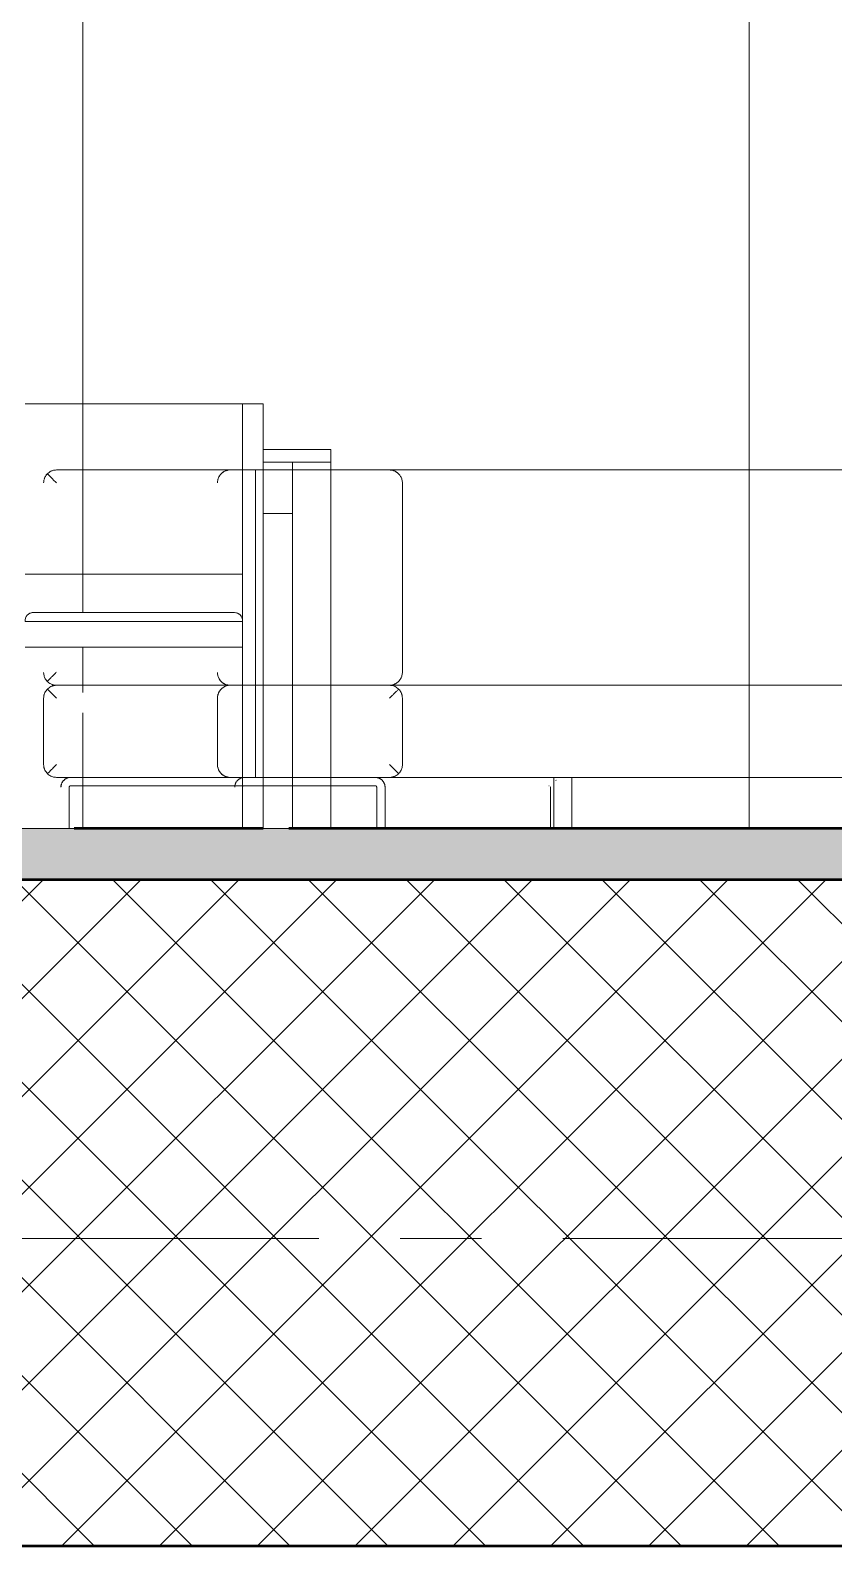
# Model space of a CAD drawing. Header units: millimetres. Extents: x 2164007 to 2324354, y -2513385 to -2308978.
# Drawn here: x 2262088 to 2263656, y -2465092 to -2462134 of the extents above; entities that cross this region are included whole.
import ezdxf

# ---------------------------------------------------------------- set-up
doc = ezdxf.new("R2010")
doc.units = ezdxf.units.MM
doc.linetypes.add('Grid Line', pattern=[22.224999999999994, 12.7, -3.174999999999999, 3.174999999999999, -3.174999999999999])
for name, color, linetype, lineweight in [('A-DETL-GENF', 8, 'Continuous', 9), ('A-DETL-WIDE', 214, 'Continuous', 50), ('A-FLOR', 8, 'Continuous', 13), ('A-FLOR-PATT', 8, 'Continuous', 13), ('A-WALL', 113, 'Continuous', 20), ('I-FURN', 8, 'Continuous', 9), ('S-GRID', 8, 'Continuous', 9)]:
    doc.layers.add(name, color=color, linetype=linetype, lineweight=lineweight)

# ---------------------------------------------------------------- blocks, each defined once
blk = doc.blocks.new('2 - Sofa 2 cho-389010-MC 2-2')
at = {"layer": 'I-FURN'}
for p, q in [((57.62491728218984, 699.9999999999275), (57.61160261184029, 699.9999999999275)), ((627.5452369000388, 699.9999999999145), (627.4295316034393, 699.9999999999102)), ((57.74062257928753, 279.6175100884591), (57.6115624055648, 279.6175100884591)), ((57.61170647806748, 279.6175100884765), (57.64075459182506, 279.6175100884765)), ((32.61156240556016, 254.6217054441314), (32.61156240556016, 124.9320101790728)), ((32.74062292592767, 254.6175100884644), (32.74062292592767, 124.9362055347461)), ((57.6115624055648, 99.9362055347407), (57.74062257928753, 99.9362055347407)), ((85.80169536079876, 99.93620553470605), (85.79640805690752, 99.93620553470605)), ((693.5035926783387, 93.90553588548093), (692.9582689360893, 94.45677914066064)), ((682.623250161857, 80.54988157739852), (682.623250161857, -4.331468517193571e-12))]:
    blk.add_line(p, q, dxfattribs=at)
at = {"layer": 'I-FURN', "flags": 128}
for points in [[(69.9152951275191, 91.66832581531644), (69.48337914754592, 91.02435710582972), (69.07756053390152, 90.3636314699983), (68.69848850980688, 89.6872059278963), (68.3467695096214, 88.9961626160989), (68.02296620869762, 88.29160705648523), (67.72759662324604, 87.57466638765219), (67.46113328158643, 86.84648756172405), (67.22400246821134, 86.10823550948611), (67.016583541831, 85.36109127672705)], [(80.43888798973315, 99.18121364394426), (79.69811887879543, 98.95206690218335), (78.9671057296957, 98.69348058945081), (78.24701800754725, 98.40586838869415), (77.53900769908716, 98.08969041808747), (76.84420746979232, 97.74545249494624), (76.16372885179672, 97.37370532651784), (75.49866046574573, 96.97504362898697), (74.85006627916866, 96.55010517602521), (74.21898390441558, 96.09956977852231), (73.60642293865216, 95.6241581970064), (73.01336334875036, 95.12463098860707), (72.44075390353518, 94.60178729030693), (71.88951065596433, 94.05646354049127), (71.36051547763662, 93.48953214083622), (70.85461464798512, 92.90190006064459), (70.37261750041142, 92.29450738589921)], [(84.2471559293997, 99.87420237687544), (83.47562845245827, 99.79679141941801), (82.70781372783662, 99.68858951193776), (81.94494009530585, 99.5497697544054)], [(66.839208328474, 84.60625013483508), (66.69216059063986, 83.8449196686061), (66.57567557333509, 83.07831784436983), (66.4899396277379, 82.30767106150465), (66.43508991305885, 81.53421219045566), (66.41121417715208, 80.7591786004221), (66.41008434666456, 80.54988157739852)], [(83.33105164797028, 82.54629949560365), (83.41286183773389, 82.64342797654011), (83.49849069073674, 82.73720722936557), (83.58780121902679, 82.82748722732234), (83.68065054475669, 82.91412354172493), (83.77689012878103, 82.9969775730006), (83.8763660082433, 83.07591677243457), (83.97891904294389, 83.15081485420397), (84.08438516987457, 83.2215519974237), (84.19259566571849, 83.28801503781372), (84.30337741676536, 83.3500976487589), (84.4165531958399, 83.40770051139708), (84.53194194585242, 83.46073147349732), (84.64935906943548, 83.50910569689445), (84.76861672426784, 83.55274579321996), (84.88952412357865, 83.59158194768666)], [(85.26019919247737, 83.67868447512475), (85.3857495807479, 83.69776183587608), (85.51196243282254, 83.71180326024931), (85.63863583513415, 83.72078628497148), (85.76556713732424, 83.72469653914835), (85.799844804704, 83.72488157739997)], [(679.5752165021589, 83.7223419163308), (679.701979503727, 83.7147269960321), (679.8283365929619, 83.70204899874606), (679.9540856255376, 83.68432820653507)], [(681.7258557513416, 82.76192544273361), (681.8124920655358, 82.66907611464268), (681.8953460977077, 82.5728365269073), (681.9742852990245, 82.47336064229492)], [(682.5239206011067, 81.33783867743881), (682.5529702719167, 81.2142143768693), (682.5770530527551, 81.0895272852022), (682.5961304162715, 80.96397687525165), (682.6101718427259, 80.83776400094222), (682.6191548688133, 80.71109057601346), (682.6230651235808, 80.5841592509921), (682.623250161857, 80.54988157739852)]]:
    blk.add_lwpolyline(points, dxfattribs=at)
at = {"layer": 'I-FURN'}
for centre, major_axis, ratio, start_param, end_param in [((57.74062257927785, 254.6175100884645), (0, 25), 0.9999999861340045, 0.4460488800659068, 1.570796326794894), ((57.74062257927785, 124.9362055347461), (1.793524030822922e-06, 24.99999999999994), 0.9999999861340043, 1.570796398535855, 2.695543845266275)]:
    blk.add_ellipse(centre, major_axis=major_axis, ratio=ratio, start_param=start_param, end_param=end_param, dxfattribs=at)
for points in [[(32.62491762883187, 674.9999999999293), (32.62517606167192, 676.821131061426), (33.0255255653647, 680.4611029895511), (34.78938610609984, 685.651241360501), (37.63570167207944, 690.340766927011), (40.16507377903821, 692.9825278748383), (41.55790333636342, 694.1511110778669)], [(33.45377200632545, 681.4383964431623), (33.59988406795404, 681.9843088942899), (33.75062867057535, 682.5352147570451), (33.9166128269933, 683.0825852031871)], [(38.89566287259201, 691.5603593240716), (39.20749707865244, 691.9154370142994), (39.529270238152, 692.2641645637923), (39.86052762065336, 692.6069543473734)], [(39.8605276206533, 692.6069543473734), (40.23840160933241, 692.9816548897762), (40.62142436728745, 693.3415715314957), (41.00996393918425, 693.6866023191812)], [(53.44180324366429, 699.6474284052157), (52.05582966847184, 699.4116661866988), (49.29765863161045, 698.7022360649944), (45.28317310171266, 696.8992974250469), (42.77629060186577, 695.156429821721), (41.55790333636339, 694.1511110778669)], [(32.6115627522025, 674.9999999999293), (32.61156252110255, 675.0014183868975), (32.61156240620602, 675.0028367387539), (32.61156240751033, 675.0042550555088)], [(32.61156239255834, 304.6133468571874), (32.61156239624908, 304.6147346008792), (32.61156251612962, 304.6161223446495), (32.61156275220247, 304.6175100884788)], [(39.68117667320143, 287.1932366284215), (38.18854027878643, 288.7292501129137), (35.60035754702959, 292.1870592878661), (33.97628317653542, 296.1896876134965), (33.43200266757475, 298.2614058905002)], [(53.87973842974905, 279.3375045587709), (52.63898133373898, 279.1504519005441), (50.175458361889, 278.5881470105705), (46.56566662475986, 277.1606620760455), (43.10256041240063, 275.1162068653028), (40.94415689418946, 273.308215824163), (39.93094927184737, 272.2951796181275)], [(51.17010949339344, 280.4693644312517), (51.67285428218665, 280.3351055536223), (52.18226566577186, 280.2407730847258), (52.6955855963843, 280.169149867291)], [(53.81738601557167, 279.9070263148605), (53.11258885788776, 280.0153227874917), (52.40805614526844, 280.1499567577625), (51.70796115862764, 280.3185280780102)], [(32.61156275220501, 124.9362055347459), (32.61135447431151, 123.6950996217297), (32.7968464077691, 121.1960079817834), (33.63968740299943, 117.5013398008061), (35.06657196508035, 113.8921483662818), (37.11044885972483, 110.4296203936625), (38.91808451023179, 108.2715722110967), (39.93094927186625, 107.2585360050641)]]:
    blk.add_open_spline(points, degree=3, dxfattribs=at)
for points, knots in [([(35.44069958279115, 686.5576141315535), (35.59635457010241, 686.8562611991381), (35.98648571101338, 687.5897218598557), (36.45572605046927, 688.2708667418551), (36.75098336901049, 688.665082588032)], [0.6149211936439588, 0.6149211936439588, 0.6149211936439588, 0.6149211936439588, 0.6666666666666666, 0.7425518656922995, 0.7425518656922995, 0.7425518656922995, 0.7425518656922995]), ([(42.17399611463124, 694.6623390374547), (42.47198521978751, 694.8976082863596), (43.235963862193, 695.4733133140292), (44.02206012098961, 695.9943492763003), (44.50457801291383, 696.2909141204741)], [0.1453903196086102, 0.1453903196086102, 0.1453903196086102, 0.1453903196086102, 0.2, 0.2838838540796735, 0.2838838540796735, 0.2838838540796735, 0.2838838540796735]), ([(46.5405034490194, 697.415882309069), (47.42930554924413, 697.8539078720555), (48.78208336183121, 698.4251960423417), (50.61156472637968, 699.0118032716907), (52.1524929500494, 699.4316380943477), (53.24193059672788, 699.577297957246), (53.86595165554424, 699.6402678632583)], [0.4, 0.4, 0.4, 0.4, 0.55, 0.625, 0.7, 0.8, 0.8, 0.8, 0.8]), ([(32.63579339247693, 304.6175100884788), (32.63622804584863, 302.3787436698307), (33.06801025908678, 299.1738793311875), (34.47470248434043, 295.0250551074909), (35.68389129673716, 292.5650318291826), (36.83697224226076, 290.7304619514093), (38.10874951055646, 288.9412055738799), (39.55062630472629, 287.2948700425956), (41.14411290137927, 285.8181977084328), (42.83172016596856, 284.4224971150824), (44.64983182341933, 283.2044278749896), (46.15844600030793, 282.40739675756), (46.71456189997791, 282.1365964408936), (46.78054091758837, 282.1047909184954)], [0, 0, 0, 0, 0.1666666666666667, 0.25, 0.3333333333333333, 0.375, 0.4166666666666666, 0.5, 0.5416666666666666, 0.5833333333333333, 0.6666666666666666, 0.7083333333333333, 0.7139287520796812, 0.7139287520796812, 0.7139287520796812, 0.7139287520796812]), ([(39.93094927184737, 272.2951796181276), (38.91808451021233, 271.2821434120922), (37.11054515323607, 269.1244098911869), (35.23659412234699, 265.9491279369267), (34.17220107960368, 263.4086956990041), (33.58571681433475, 261.5814657714074), (32.87197175310565, 258.8252755384551), (32.61125033536488, 256.4791689579856), (32.61156275220501, 254.6175100884644)], [0, 0, 0, 0, 0.2, 0.4, 0.55, 0.625, 0.7, 1, 1, 1, 1]), ([(44.66169225931013, 283.2301738597386), (44.07057699103684, 283.5876090011975), (42.33933242268105, 284.735451782801), (40.71768202625401, 286.1447195364237), (39.68117667320149, 287.1932366284215)], [0.6987281860455723, 0.6987281860455723, 0.6987281860455723, 0.6987281860455723, 0.8, 1, 1, 1, 1]), ([(50.06743525066739, 280.7825933812719), (48.83033808466807, 281.1740164489888), (47.30763406492699, 281.8262149331371), (45.79121148441654, 282.5637649900605), (45.48233320780319, 282.7228745169118)], [0.4, 0.4, 0.4, 0.4, 0.6, 0.6516165560095388, 0.6516165560095388, 0.6516165560095388, 0.6516165560095388]), ([(39.93094927186625, 107.2585360050641), (40.94415689420676, 106.2454997990325), (43.10224579352762, 104.437605008655), (46.27805762445597, 102.5631240310882), (48.81891354365987, 101.4983072570845), (50.64644665724623, 100.9115197723672), (52.17791906209568, 100.5147391028931), (53.26068304345174, 100.3097439080857), (53.88117796442037, 100.2161773726843)], [0, 0, 0, 0, 0.2, 0.4, 0.55, 0.625, 0.7, 0.8, 0.8, 0.8, 0.8])]:
    blk.add_open_spline(points, degree=3, knots=knots, dxfattribs=at)
blk = doc.blocks.new('2 - Sofa 2 cho-380035-MC 2-2')
at = {"layer": 'I-FURN'}
for p, q in [((-281.4791825276243, 699.9999999999276), (-281.4924971979772, 699.9999999999276)), ((368.2793717286244, 699.9999999999125), (-281.4791825276243, 699.9999999999125)), ((288.3121171237618, 699.9999999999125), (288.1964118266776, 699.9999999999168)), ((393.5250115505128, 674.7585632657124), (393.5250115505128, 305.4826583860191)), ((-281.4791423213445, 279.6175100884636), (-281.6082024950569, 279.6175100884636)), ((-281.5083345076111, 279.6175100884765), (-281.4792863938515, 279.6175100884765)), ((-281.4792863938504, 279.6175100884636), (367.6555563076946, 279.6175100884636)), ((368.5208486657556, 279.6175100884636), (-281.4791423213424, 279.6175100884636)), ((393.5208486657568, 124.9320101790729), (393.5208486657568, 254.6217054441358)), ((-281.6082024950569, 99.93620553474071), (-281.4791423213445, 99.93620553474071)), ((-281.4791423213424, 99.93620553470606), (368.5208486657556, 99.93620553470606)), ((-253.3139887540395, 99.93620553470606), (-253.319276057926, 99.93620553470606)), ((-256.4908390905405, -6.497202775790357e-11), (-256.4908390905405, 80.54988157739855)), ((-253.315839310664, 83.72488157739998), (340.3341524577783, 83.72488157739998)), ((343.5075660464918, 80.54988157739855), (343.5075660464918, -9.529230737825857e-11)), ((359.7223267246507, -9.529230737825857e-11), (359.7223267246507, 80.54988157739855)), ((-271.1125480996225, -6.370666922058397e-11), (-272.7003124428047, -6.370304284075702e-11)), ((-271.1125480996225, -6.381451649969526e-11), (-269.1887241689896, -6.381451649969526e-11)), ((-256.490839090546, -6.366920807415314e-11), (-269.1887241689897, -6.369821428158205e-11)), ((356.2112671592076, -9.09683744865983e-11), (343.5091524137493, -9.09393634479827e-11)), ((358.1350910898402, -9.105539272110794e-11), (356.2112671592073, -9.105539272110794e-11)), ((359.7223267246457, -9.093573767205411e-11), (358.1350910898403, -9.093936344798273e-11))]:
    blk.add_line(p, q, dxfattribs=at)
at = {"layer": 'I-FURN', "flags": 128}
for points in [[(-258.6767961265716, 99.18121364367573), (-259.4175652375006, 98.95206690187582), (-260.148578386583, 98.69348058910865), (-260.8686661087184, 98.40586838831732), (-261.5766764171569, 98.089690417676), (-262.2714766464431, 97.74545249450011), (-262.9519552644127, 97.37370532604139), (-263.6170236504464, 96.97504362847154), (-264.2656178369974, 96.55010517547946), (-264.8967002117332, 96.09956977794191), (-265.5092611774706, 95.6241581964), (-266.1023207673464, 95.12463098797036), (-266.6749302125399, 94.6017872896399), (-267.2261734600805, 94.05646353979392), (-267.7551686383778, 93.48953214011289), (-268.2610694680034, 92.90190005989959), (-268.7430666155424, 92.29450738512823), (-269.2003889884087, 91.66832581451946), (-269.6323049683516, 91.02435710501109), (-270.0381235819571, 90.36363146915801), (-270.417195606017, 89.68720592704302), (-270.7689146061722, 88.9961626152283), (-271.092717907057, 88.29160705559731), (-271.3880874924739, 87.57466638674693), (-271.6545508340946, 86.84648756080578), (-271.891681647435, 86.10823550855486), (-272.0991005737807, 85.36109127578715)], [(-253.3192760586808, 99.93620553470606), (-254.094522237071, 99.9206985432547), (-254.8685281869353, 99.87420237680182), (-255.6400556638768, 99.79679141930542), (-256.4078703884941, 99.68858951178186), (-257.1707440210118, 99.54976975421484)], [(359.7223267246507, 80.54988157739855), (359.706819733483, 81.32512776390281), (359.6603235678508, 82.09913372188852), (359.5829126117068, 82.87066120694855), (359.4747107060572, 83.63847593970208), (359.3358909508752, 84.40134958037241), (359.166675428142, 85.1580616938834), (358.9673348465977, 85.9074017022774), (358.7381881086372, 86.64817082140159), (358.4796018001591, 87.37918397869159), (358.1919896040802, 88.09927170904224), (357.8758116385603, 88.8072820256988), (357.5315737208832, 89.50208226318851), (357.1598265582769, 90.18256088935586), (356.7611648668976, 90.84762928355156), (356.3362264203877, 91.4962234782252), (355.8856910296075, 92.1273058610234), (355.4102794550766, 92.73986683474716), (354.9107522538815, 93.33292643251743), (354.3879085629735, 93.90553588548094), (353.8425848207241, 94.45677914066066), (353.2756534287776, 94.98577432643452), (352.6880213564304, 95.49167516333809), (352.0806286896288, 95.97367231795593), (351.4544471270603, 96.43099469764964), (350.8104784256598, 96.86291068415126), (350.1497527979617, 97.26872930402587), (349.4733272640322, 97.64780133403622), (348.7822839604164, 97.99952033978995), (348.0777284090025, 98.32332364589763), (347.3607877483697, 98.61869323614278), (346.632608930638, 98.88515658216984), (345.8943568865877, 99.12228739947265), (345.1472126620023, 99.32970632931492), (344.3923715282737, 99.50708154565119), (343.631041070188, 99.65412928597435), (342.8644392540869, 99.77061430524918), (342.0937924793388, 99.85635025230398), (341.3203336164136, 99.91119996790489), (340.5453000344874, 99.93507570420545)], [(-272.2764757870987, 84.6062501338865), (-272.4235235248981, 83.84491966764887), (-272.5400085421596, 83.07831784340826), (-272.6257444877178, 82.30767106053442), (-272.6805942023579, 81.53421218948976), (-272.7044699382214, 80.75917859945187), (-272.7055997687045, 80.54988157739855)], [(-256.4908390905405, 80.54988157739855), (-256.4882994290865, 80.67684772047477), (-256.4806845076374, 80.80361074473622), (-256.4680065084553, 80.92996785631921), (-256.4502857136608, 81.05571691074252), (-256.4275504727638, 81.18065673628175), (-256.3998371573434, 81.30458745580184), (-256.3671901028287, 81.42731080654066), (-256.3296615375843, 81.54863045726789), (-256.2873114993773, 81.6683523223857), (-256.24020773928, 81.78628487240846), (-256.188425613322, 81.90223944038381), (-256.132047961933, 82.01603052372236), (-256.0711649773822, 82.127476080951), (-256.005874059536, 82.23639782294772), (-255.9362796599861, 82.34262149816028), (-255.862493115015, 82.44597717138379), (-255.7846324673993, 82.546299495608), (-255.7028222776356, 82.64342797654012), (-255.6171934246372, 82.73720722936558), (-255.5278828963428, 82.82748722732669), (-255.4350335706128, 82.91412354172928), (-255.3387939865928, 82.99697757300495), (-255.2393181071262, 83.07591677243892), (-255.1367650724256, 83.150814854204), (-255.0312989454949, 83.22155199742372), (-254.9230884496467, 83.28801503781374), (-254.8123066986041, 83.35009764876325), (-254.6991309195296, 83.40770051140143), (-254.5837421695128, 83.46073147349735), (-254.4663250459384, 83.5091056968988), (-254.3470673911017, 83.5527457932243), (-254.2261599917952, 83.59158194768669), (-254.1037962740184, 83.62555203078009), (-253.9801719935804, 83.65460169766978), (-253.8554849228921, 83.67868447512477), (-253.7299345346216, 83.69776183588043), (-253.6037216825427, 83.71180326024933), (-253.4770482802354, 83.72078628497583), (-253.3501169780453, 83.72469653914837), (-253.3158393106655, 83.72488157739998)], [(340.3325662666485, 83.72488157739998), (340.4595323868544, 83.72234191632649), (340.5862953884227, 83.71472699603211), (340.7126524776575, 83.70204899873742), (340.8384015102331, 83.68432820652642), (340.9633413145843, 83.66159296885189), (341.087272013731, 83.6338796572109), (341.2099953450528, 83.60123260695153), (341.3313149774435, 83.56370404634075), (341.4510368254117, 83.5213540130147), (341.568969359578, 83.47425025794574), (341.6849239130698, 83.42246813701276), (341.7987149833602, 83.36609049051704), (341.9101605290244, 83.30520751058744), (342.0190822609672, 83.23991659695099), (342.125305927645, 83.17032220105649), (342.2286615938481, 83.09653565904003), (342.328983912535, 83.01867501355432), (342.4261123893723, 82.93686482496436), (342.5198916394781, 82.85123597206093), (342.6101716360154, 82.76192544269031), (342.6968079502097, 82.66907611459938), (342.7796619823773, 82.57283652685534), (342.8586011836984, 82.47336064224729), (342.9334992682144, 82.37080760092971), (343.004236414908, 82.26534146587497), (343.0706994593745, 82.1571309603864), (343.1327820748432, 82.0463491981828), (343.1903849423126, 81.9331734064573), (343.2434159094206, 81.81778464234385), (343.2917901378564, 81.70036750326751), (343.3354302391185, 81.581109831625), (343.374266398294, 81.46020241428899), (343.4082364857547, 81.33783867737385), (343.4372861565602, 81.21421437680434), (343.4613689373945, 81.08952728514157), (343.4804463009152, 80.9639768751867), (343.4944877273608, 80.83776400087726), (343.5034707534438, 80.71109057595284), (343.5073810082113, 80.58415925092716), (343.5075660464918, 80.54988157739855)]]:
    blk.add_lwpolyline(points, dxfattribs=at)
at = {"layer": 'I-FURN'}
for points in [[(-299.2243129602198, 692.6069543473735), (-300.7532278316003, 691.0253428845957), (-303.4073822416849, 687.6093083947512), (-305.9094791846555, 681.4837923544006), (-306.4787805060151, 677.2185313492141), (-306.479141974701, 674.9999999999295)], [(-281.4791825276305, 699.999999999914), (-282.7356402133056, 699.999999999914), (-285.2317613483928, 699.8123369142504), (-288.9492056345221, 698.9608580362647), (-292.5690346802735, 697.5197394671146), (-296.0541131975276, 695.4554779496933), (-298.1930599977196, 693.6298845167167), (-299.2243129602199, 692.6069543473735)], [(-294.8390179813497, 696.1367897149602), (-294.4943438537883, 696.3557658945637), (-294.1469265865458, 696.5663236593415), (-293.7959781786087, 696.7640702975402)], [(-291.012427612828, 698.1182151977447), (-290.611181781381, 698.2830187172148), (-290.2071294980685, 698.4323252063045), (-289.802061121221, 698.579103822096)], [(-305.8995131767142, 680.4161330693449), (-306.2930834762971, 678.6411170254886), (-306.4927552841693, 676.8211310614261), (-306.4924968513293, 674.9999999999294)], [(-306.5033730974742, 304.6131721069854), (-306.5033730565521, 304.6146180581941), (-306.5033728957193, 304.6160640520199), (-306.5033726149734, 304.6175100884788)], [(-306.479141974701, 304.6175100884789), (-306.4787775484382, 302.4752465586961), (-305.9243272429112, 298.1910017763117), (-303.4861989554563, 292.1870592878662), (-300.8968858203872, 288.7292501129139), (-299.4037247510964, 287.1932366284216)], [(-281.4749790899406, 305.4826583860194), (-282.7469321189646, 304.1990616489976), (-285.273337400453, 301.6142788773433), (-289.03515155649, 297.7925580379563), (-292.6950532684821, 294.0586796761491), (-296.2142069204908, 290.475288512521), (-298.367219398044, 288.2417537204194), (-299.4037247510964, 287.1932366284216)], [(-306.4791419746985, 254.6175100884645), (-306.478933696805, 255.8586160014788), (-306.292614149552, 258.3577076414209), (-305.4485404982486, 262.0523758223915), (-304.0204552308624, 265.6615672569108), (-301.9754217607091, 269.1240952295223), (-300.1670753790744, 271.2821434120923), (-299.1538677567324, 272.2951796181277)], [(-299.1538677567459, 272.2951796181432), (-297.9780821797098, 271.1366859661206), (-295.4584764419921, 268.5931266542117), (-291.1013744875581, 264.2431722558686), (-286.3874210454268, 259.5388653039397), (-283.1375865171777, 256.2594879176463), (-281.4749790899402, 254.6175100884658)], [(368.5208486657542, 279.6175100884645), (369.7621628394552, 279.6175100884645), (372.2616682516463, 279.4316043455309), (375.9569527094217, 278.5881470105701), (379.5667444465517, 277.1606620760448), (383.0298506589133, 275.1162068652997), (385.1882541771197, 273.3082158241628), (386.2014617994593, 272.2951796181302)], [(368.5250118971621, 254.6175100884658), (370.1669897035731, 256.2801175387557), (373.4463128771118, 259.529897944784), (378.1503818927567, 264.2436135812203), (382.4999493466278, 268.6003287119088), (385.043161086587, 271.1195869478791), (386.2014617994593, 272.2951796181301)], [(-299.1538677567102, 107.2585360050641), (-297.6109431919381, 108.8424501244906), (-294.1191286774569, 112.2668363384229), (-288.0198549440527, 118.4196308371441), (-283.6566406246786, 122.7058881163363), (-281.4749790899403, 124.9362055347077)], [(386.2014617994273, 107.2585360050805), (384.6178046012657, 108.8012036919402), (381.1938645688995, 112.2925721207479), (375.0414908463151, 118.3914252478969), (370.7553292846058, 122.7545439697206), (368.525011897162, 124.9362055347077)], [(393.5208483191045, 124.9362055347463), (393.521056596998, 123.6950996217207), (393.3355646635369, 121.1960079817616), (392.4927236683072, 117.5013398007986), (391.0658391062251, 113.8921483662731), (389.0219622115781, 110.4296203936533), (387.2143265610729, 108.271572211092), (386.201461799441, 107.258536005062)], [(-281.4791423213481, 99.93620553474611), (-282.7200399391891, 99.9362055347461), (-285.2187177374872, 100.1221112776523), (-288.9127695393221, 100.9655686126249), (-292.5213605711378, 102.3930535471477), (-295.9833102080008, 104.437508757896), (-298.1410029950799, 106.2454997990325), (-299.1538677567136, 107.2585360050641)]]:
    blk.add_open_spline(points, degree=3, dxfattribs=at)
for points, knots in [([(-303.5670926628384, 686.7379043100505), (-303.7717629780128, 686.3530201241874), (-304.4266514546431, 685.0153880733988), (-305.0370320195701, 683.6341001274266), (-305.3686278614316, 682.6296454264857)], [0.4400271273673571, 0.4400271273673571, 0.4400271273673571, 0.4400271273673571, 0.5, 0.6453317149878874, 0.6453317149878874, 0.6453317149878874, 0.6453317149878874]), ([(-300.0346068113795, 691.7711497523502), (-300.4864228503766, 691.2716637405832), (-301.3825408268014, 690.2073148604159), (-302.157828125145, 689.0638659137218), (-302.5340352165119, 688.46001069051)], [0.1573632370377075, 0.1573632370377075, 0.1573632370377075, 0.1573632370377075, 0.25, 0.348185006583976, 0.348185006583976, 0.348185006583976, 0.348185006583976]), ([(-299.2243129602199, 692.6069543473735), (-298.1927193021168, 691.5840241780298), (-296.0528446401053, 689.4052428127542), (-292.8584169793709, 686.1990072556931), (-290.3031308239788, 683.6340681791125), (-288.4742636170024, 681.7892481768665), (-285.6985025927509, 679.0065831834012), (-283.3599786015323, 676.638011819558), (-281.4749790899405, 674.7585632657125)], [0, 0, 0, 0, 0.2, 0.4, 0.55, 0.625, 0.7, 1, 1, 1, 1]), ([(368.2793717286187, 699.999999999914), (370.4824775928158, 699.999999999914), (373.7868166123712, 699.5647015393665), (377.9680854760796, 698.1452541341763), (380.4432493945886, 696.9248790131506), (382.3151089132214, 695.7610330661402), (384.1068699218266, 694.4773296384757), (385.7667935668031, 693.0218572166043), (387.2735983038568, 691.4132805033967), (388.6719985077418, 689.7096513111868), (390.2052825716013, 687.4153811162073), (391.6699509136489, 684.4456599818647), (393.0896444878683, 680.2650952516868), (393.525009923713, 676.9612941604407), (393.5250115505126, 674.7585632657125)], [0, 0, 0, 0, 0.1666666666666667, 0.25, 0.3333333333333333, 0.375, 0.4166666666666666, 0.5, 0.5416666666666666, 0.5833333333333333, 0.6666666666666666, 0.75, 0.8333333333333334, 1, 1, 1, 1]), ([(393.5250115505127, 305.4826583860192), (393.5250098835153, 303.2254983894744), (393.0788866526774, 299.840060923355), (391.6241126673172, 295.5561952045484), (390.1232527030685, 292.5130926294219), (388.5520812010474, 290.1621318559113), (387.1191272835218, 288.4164053741035), (385.5750875631728, 286.7680846921278), (383.4489285462129, 284.9037603266485), (381.0975396078761, 283.3329172630496), (379.1054947838832, 282.2683455242307), (377.0480897221852, 281.3363049694849), (373.2990992370021, 280.063539366366), (369.9131005391337, 279.6175100884622), (367.6555563076892, 279.6175100884623)], [0, 0, 0, 0, 0.1666666666666667, 0.25, 0.3333333333333333, 0.4166666666666666, 0.4583333333333333, 0.5, 0.5833333333333333, 0.6666666666666666, 0.7083333333333333, 0.75, 0.8333333333333334, 1, 1, 1, 1]), ([(-299.1845505889833, 286.939840558815), (-299.9557188821618, 287.7065406563638), (-301.0372904536178, 288.9409709282429), (-302.3066225528119, 290.7308241171552), (-302.886275339455, 291.6469587987492), (-303.1564885290217, 292.1175100884788)], [0.5, 0.5, 0.5, 0.5, 0.5833333333333333, 0.625, 0.6666666666666666, 0.6666666666666666, 0.6666666666666666, 0.6666666666666666]), ([(-299.4037247510964, 287.1932366284216), (-298.3675686155872, 286.1447195364238), (-296.2149672723013, 284.273730065419), (-292.9910700270776, 282.3342137348807), (-290.409046267406, 281.232886110811), (-288.5601474432, 280.626025529798), (-285.7528590999693, 279.8874612939549), (-283.3868953027703, 279.6175100884622), (-281.4792863938533, 279.6175100884623)], [0, 0, 0, 0, 0.2, 0.4, 0.55, 0.625, 0.7, 1, 1, 1, 1]), ([(-299.1538677567324, 272.2951796181276), (-298.1410029950973, 273.3082158241631), (-295.9836249124469, 275.1161106145438), (-292.8088729228963, 276.9905915921057), (-290.2688644366958, 278.0554083661098), (-288.4419377457463, 278.6421958508257), (-285.6862076849218, 279.3564010558663), (-283.3404887482185, 279.6175100884639), (-281.4791423213487, 279.6175100884646)], [0, 0, 0, 0, 0.2, 0.4, 0.55, 0.625, 0.7, 1, 1, 1, 1]), ([(386.2014617994593, 272.2951796181302), (387.214326561092, 271.2821434120975), (389.0218659180662, 269.1244098911969), (390.8958169489582, 265.9491279369349), (391.9602099917023, 263.4086956990133), (392.5466942569716, 261.5814657714175), (393.2604393182002, 258.8252755384746), (393.5211607359439, 256.4791689579993), (393.5208483191046, 254.6175100884647)], [0, 0, 0, 0, 0.2, 0.4, 0.55, 0.625, 0.7, 1, 1, 1, 1]), ([(-299.1538677567135, 107.2585360050641), (-300.1670753790549, 108.2715722110968), (-301.9753255527049, 110.4293057319979), (-303.8503364249651, 113.6045876862654), (-304.9155769007034, 116.1450199241914), (-305.5026675885958, 117.9722498517913), (-306.2173329176439, 120.7284400847483), (-306.4788295578581, 123.0745466652213), (-306.4791419746985, 124.936205534746)], [0, 0, 0, 0, 0.2, 0.4, 0.55, 0.625, 0.7, 1, 1, 1, 1]), ([(386.2014617994409, 107.258536005062), (385.1882541771028, 106.245499799033), (383.0301652777865, 104.4376050086584), (379.8543534468557, 102.5631240310892), (377.313497527652, 101.4983072570855), (375.485964414065, 100.9115197723678), (372.7293140853351, 100.1973145673139), (370.3828199261964, 99.93620553474604), (368.5208486657544, 99.93620553474611)], [0, 0, 0, 0, 0.2, 0.4, 0.55, 0.625, 0.7, 1, 1, 1, 1])]:
    blk.add_open_spline(points, degree=3, knots=knots, dxfattribs=at)
blk = doc.blocks.new('4 - Sofa 2 cho-V1-MC 2-2')
at = {"layer": 'I-FURN'}
for p, q in [((288.2963293795959, 699.9999999999145), (288.0964942718555, 699.9999999999102)), ((-281.5082849411683, 279.6175100884591), (-281.7081200489001, 279.6175100884591)), ((-306.7081197022527, 254.6175100884644), (-306.7081197022527, 124.9362055347461)), ((-281.7081200489001, 99.9362055347407), (-281.5082849411683, 99.9362055347407)), ((-253.4305592340245, 99.93620553469304), (-253.4358465379167, 99.93620553469304)), ((350.6939079462004, 96.86291068413826), (350.0331823185066, 97.26872930400853)), ((343.390995567032, 80.54988157738553), (343.390995567032, -1.082867129298393e-10)), ((-272.7627217494942, -7.798241453221558e-11), (-272.8168829222575, -7.798335310837956e-11))]:
    blk.add_line(p, q, dxfattribs=at)
at = {"layer": 'I-FURN', "flags": 128}
for points in [[(-269.3169594673064, 91.66832581530343), (-269.7488754472795, 91.0243571058124), (-270.154694060924, 90.36363146998097), (-270.5337660850186, 89.68720592788331), (-270.8854850852041, 88.99616261608591), (-271.2092883861279, 88.29160705647224), (-271.5046579715794, 87.57466638763486), (-271.7711213132391, 86.84648756170672), (-272.0082521266141, 86.10823550946877), (-272.2156710529945, 85.36109127671406)], [(-267.8717391171888, 93.4895321408189), (-268.3776399468404, 92.90190006063159), (-268.859637094414, 92.2945073858862)], [(-258.7933666050924, 99.18121364392694), (-259.5341357160301, 98.95206690216602), (-260.2651488651298, 98.69348058943349), (-260.9852365872782, 98.40586838868114), (-261.6932468957384, 98.08969041807448), (-262.3880471250332, 97.74545249493325), (-263.0685257430288, 97.37370532650485), (-263.7335941290798, 96.97504362896964), (-264.3821883156569, 96.55010517601221), (-265.0132706904099, 96.09956977850497)], [(-254.9850986654258, 99.87420237686244), (-255.7566261423672, 99.79679141940503), (-256.5244408669889, 99.68858951192044), (-257.2873144995197, 99.54976975438808)], [(-272.3930462663515, 84.60625013482209), (-272.5400940041856, 83.8449196685931), (-272.6565790214904, 83.07831784435683), (-272.7423149670876, 82.30767106148733), (-272.7971646817624, 81.53421219044267), (-272.8210404176735, 80.75917860040478), (-272.8221702481609, 80.54988157738553)], [(-256.6074095699955, 80.54988157738553), (-256.6048699085416, 80.67684772045742), (-256.597254987088, 80.80361074471887)], [(-256.4038819788323, 81.66835232236836), (-256.356778218735, 81.78628487239112), (-256.3049960927814, 81.90223944036647), (-256.2486184413838, 82.01603052370503), (-256.1877354568372, 82.12747608093365), (-256.1224445389867, 82.23639782293037), (-256.0528501394454, 82.34262149814293), (-255.9790635944657, 82.44597717137077), (-255.9012029468542, 82.546299495595), (-255.8193927570906, 82.64342797652711), (-255.7337639040878, 82.73720722934824), (-255.6444533757978, 82.82748722730933), (-255.5516040500678, 82.91412354171193), (-255.4553644660435, 82.99697757298762), (-255.3558885865812, 83.07591677242156), (-255.2533355518806, 83.15081485419098), (-255.1478694249499, 83.22155199740637), (-255.039658929106, 83.28801503780072), (-254.9288771780591, 83.35009764874592), (-254.8157013989846, 83.40770051138409), (-254.7003126489721, 83.46073147348), (-254.582895525389, 83.50910569688146), (-254.4636378705567, 83.55274579320695), (-254.3427304712459, 83.59158194766934), (-254.2203667534734, 83.62555203076708), (-254.0967424730354, 83.65460169765677), (-253.9720554023471, 83.67868447511175), (-253.8465050140766, 83.69776183586309), (-253.720292162002, 83.71180326023631), (-253.5936187596904, 83.72078628495849), (-253.4666874575003, 83.72469653913537), (-253.4324097901205, 83.72488157738698)], [(340.342961907334, 83.72234191631348), (340.4697249089022, 83.71472699601911), (340.596081998137, 83.70204899873308), (340.7218310307126, 83.68432820651775), (340.8467708350639, 83.66159296884754), (340.9707015342106, 83.63387965721088), (341.0934248655323, 83.60123260695585), (341.2147444979274, 83.56370404634507), (341.3344663458912, 83.52135401302336), (341.4523988800618, 83.47425025795006), (341.5683534335538, 83.42246813703007), (341.6821445038441, 83.36609049053003), (341.7935900495127, 83.30520751060907), (341.9025117814554, 83.2399165969683), (342.0087354481375, 83.17032220107814), (342.1120911143407, 83.09653565906167), (342.2124134330276, 83.01867501358029), (342.3095419098648, 82.93686482499034), (342.4033211599751, 82.85123597209123), (342.4936011565167, 82.76192544272061), (342.580237470711, 82.66907611462969), (342.6630915028786, 82.5728365268943), (342.7420307041996, 82.47336064228192), (342.81692878872, 82.37080760096434), (342.8876659354135, 82.26534146591393), (342.9541289798843, 82.15713096042536), (343.0162115953573, 82.04634919822608), (343.0738144628269, 81.93317340650059), (343.1268454299392, 81.81778464238714), (343.1752196583794, 81.70036750331082), (343.2188597596414, 81.5811098316683), (343.2576959188168, 81.4602024143366), (343.2916660062819, 81.33783867742582), (343.3207156770874, 81.2142143768563), (343.3447984579303, 81.08952728519353), (343.3638758214467, 80.96397687523866), (343.377917247901, 80.83776400092921), (343.3869002739841, 80.71109057600046), (343.3908105287558, 80.58415925097911), (343.390995567032, 80.54988157738553)]]:
    blk.add_lwpolyline(points, dxfattribs=at)
at = {"layer": 'I-FURN'}
for centre, major_axis, ratio, start_param, end_param in [((-281.5082849411664, 254.6175100884645), (0, 24.99999999999999), 0.9999999861340045, 1.308996938995746, 1.34491985990083), ((-281.5082849411664, 124.9362055347461), (0, 25), 0.9999999861340031, 1.796672793688587, 1.83259571459404)]:
    blk.add_ellipse(centre, major_axis=major_axis, ratio=ratio, start_param=start_param, end_param=end_param, dxfattribs=at)
blk = doc.blocks.new('4 - Sofa 2 cho-V2-MC 2-2')
at = {"layer": 'I-FURN'}
for p, q in [((1306.710135302292, 699.9999999999145), (106.7101353022871, 699.9999999999102)), ((106.7101353022884, 679.3412044415876), (106.7101353022877, 699.9999999999144)), ((1306.710135302288, 699.9999999999183), (1306.710135302289, 679.3412044415917)), ((106.7101353022883, 679.3412044415878), (106.7101353022915, 279.6175100884628)), ((1306.710135302289, 679.3412044415918), (1306.710135302292, 279.6175100884668)), ((1306.710135302308, 279.6175100884635), (106.710135302307, 279.6175100884635)), ((106.7101353023051, 254.6175100884644), (106.7101353023044, 279.6175100884645)), ((1306.710135302305, 279.6175100884645), (1306.710135302306, 254.6175100884646)), ((106.7101353023051, 254.6175100884644), (106.7101353023051, 124.9362055347461)), ((1306.710135302306, 254.6175100884644), (1306.710135302306, 124.9362055347461)), ((106.7101353023044, 99.9362055347461), (106.7101353023051, 124.936205534746)), ((1306.710135302306, 124.9362055347462), (1306.710135302305, 99.9362055347461)), ((106.710135302307, 99.93620553474503), (1306.710135302308, 99.93620553474503)), ((689.2476353023072, 80.54988157738553), (689.2476353023072, -8.229790182667784e-11)), ((724.1726353023101, -8.229790182667784e-11), (724.1726353023101, 80.54988157738553)), ((690.8351353023046, -7.798335310837956e-11), (689.2476353023045, -7.798697948820651e-11)), ((722.5851353023046, -7.801918864370887e-11), (690.8351353023046, -7.809171624024786e-11)), ((724.1726353023047, -7.797972672855262e-11), (722.5851353023046, -7.798335310837956e-11))]:
    blk.add_line(p, q, dxfattribs=at)
at = {"layer": 'I-FURN', "flags": 128}
for points in [[(689.2476353022947, 98.34870553469449), (689.2489051329687, 98.41218860271545), (689.2527125935352, 98.47557011137017), (689.259051592871, 98.5387486637658), (689.2679119899333, 98.60162318769203), (689.2792796099702, 98.66409309733216), (689.2931362672157, 98.72605845414681), (689.3094597939761, 98.7874201267874), (689.3282240760876, 98.84807994967125), (689.3493990947063, 98.90794088001893), (689.3729509743133, 98.96690715310714), (689.3988420369326, 99.02488443548567), (689.4270308623807, 99.08177997586851), (689.4574723545567, 99.13750275352123), (689.4901178135601, 99.1919636238937), (689.5249150136233, 99.2450754612076), (689.5618082866522, 99.29675329785617), (689.600738611277, 99.34691446032564), (689.6416437072785, 99.39547870144791), (689.6844581352419, 99.44236832880706), (689.729113401205, 99.4875083289961), (689.7755380662705, 99.5308264876506), (689.8236578608789, 99.5722535049474), (689.8733958036204, 99.61172310649874), (689.9246723244005, 99.64917214937377), (689.9774053917242, 99.68454072307355), (690.0315106439358, 99.71777224544296), (690.0869015241648, 99.74881355312027), (690.1434894188299, 99.77761498665058), (690.2011837993598, 99.8041304698686), (690.2598923670593, 99.82831758366792), (690.3195212007472, 99.85013763381882), (690.3799749070026, 99.86955571290387), (690.441156772792, 99.88654075612902), (690.5029689201898, 99.90106559106174), (690.5653124629393, 99.91310698104968), (690.6280876646682, 99.92264566244974), (690.6911940984552, 99.9296663753987), (690.7545308074631, 99.93415788825574)], [(689.2476353023065, 98.34870553469449), (689.2476353023065, 98.33446837396615), (689.2476353023087, 98.29177966821054), (689.2476353023081, 98.2207077102451), (689.2476353023076, 98.12136620003984), (689.2476353023075, 97.99391406282179), (689.2476353023073, 97.83855519482631), (689.2476353023073, 97.65553813709003), (689.2476353023072, 97.4451556778782), (689.2476353023072, 97.20774438423216), (689.2476353023072, 96.94368406358501), (689.2476353023072, 96.65339715611735), (689.2476353023072, 96.33734805896147), (689.2476353023072, 95.99604238324619), (689.2476353023072, 95.63002614524287), (689.2476353023072, 95.23988489285972), (689.2476353023072, 94.82624276887081), (689.2476353023072, 94.38976151243891), (689.2476353023072, 93.93113940046132), (689.2476353023072, 93.45111013047976), (689.2476353023072, 92.9504416469304), (689.2476353023072, 92.42993491258343), (689.2476353023072, 91.89042262717344), (689.2476353023072, 91.33276789526917), (689.2476353023072, 90.75786284548813), (689.2476353023072, 90.16662720326023), (689.2476353023072, 89.56000681949305), (689.2476353023072, 88.93897215739916), (689.2476353023072, 88.304516739955), (689.2476353023072, 87.65765556048139), (689.2476353023072, 86.99942345888), (689.2476353023072, 86.33087346609842), (689.2476353023072, 85.65307511950947), (689.2476353023072, 84.96711275187275), (689.2476353023072, 84.27408375665092), (689.2476353023072, 83.57509683239616), (689.2476353023072, 82.8712702090744), (689.2476353023072, 82.16372985915159), (689.2476353023072, 81.45360769624418), (689.2476353023072, 80.74203976432702), (689.2476353023072, 80.54988157738553)], [(689.2476353022902, 80.54988157738553), (689.2476353022902, 81.2616446967438), (689.2476353022902, 81.97226914694542), (689.2476353022902, 82.68061808045879), (689.2476353022902, 83.38555829010471), (689.2476353022902, 84.08596202192325), (689.2476353022902, 84.78070877935161), (689.2476353022902, 85.46868711578507), (689.2476353022902, 86.14879641264915), (689.2476353022902, 86.81994864014588), (689.2476353022902, 87.48107009788478), (689.2476353022902, 88.13110313256563), (689.2476353022902, 88.76900783000171), (689.2476353022902, 89.39376367875022), (689.2476353022902, 90.00437120272939), (689.2476353022902, 90.59985356016277), (689.2476353022903, 91.1792581062994), (689.2476353022903, 91.7416579174714), (689.2476353022903, 92.28615327395481), (689.2476353022903, 92.81187309932093), (689.2476353022903, 93.31797635400841), (689.2476353022903, 93.80365338076825), (689.2476353022903, 94.26812719996353), (689.2476353022904, 94.71065475256223), (689.2476353022904, 95.13052808888713), (689.2476353022904, 95.52707550116486), (689.2476353022904, 95.89966259812863), (689.2476353022905, 96.2476933199029), (689.2476353022948, 96.57061089158057), (689.2476353022948, 96.86789871392446), (689.2476353022951, 97.13908118984618), (689.2476353022952, 97.38372448522856), (689.2476353022953, 97.60143722298284), (689.2476353022953, 97.79187110917547), (689.2476353022954, 97.95472149021519), (689.2476353022957, 98.08972784022988), (689.247635302296, 98.19667417785342), (689.2476353022923, 98.27538941176435), (689.2476353022938, 98.32574761438262), (689.2476353022934, 98.34766822332618)], [(722.6486183703164, 99.93493570401769), (722.7119998789711, 99.93112824344603), (722.7751784313624, 99.92478924410997), (722.8380529552929, 99.91592884705155), (722.9005228649288, 99.90456122701879), (722.9624882217435, 99.89070456977325), (723.0238498943884, 99.87438104301276), (723.0845097172722, 99.85561676090116), (723.1443706476199, 99.83444174228246), (723.2033369207081, 99.81088986267105), (723.2613142030866, 99.78499880005614), (723.3182097434651, 99.7568099746079), (723.3739325211178, 99.72636848243188), (723.4283933914946, 99.69372302342843), (723.4815052288085, 99.65892582336095), (723.5331830654571, 99.62203255033641), (723.5833442279222, 99.58310222571153), (723.6319084690489, 99.54219712970563), (723.678798096408, 99.49938270174655), (723.7239380965971, 99.45472743578345), (723.7672562552472, 99.40830277071794), (723.8086832725485, 99.36018297610956), (723.8481528740998, 99.31044503336805), (723.8856019169705, 99.25916851258366), (723.9209704906747, 99.20643544525987), (723.9542020130397, 99.15233019304836), (723.9852433207213, 99.09693931281934), (724.0140447542473, 99.04035141815858), (724.0405602374698, 98.98265703762436), (724.0647473512691, 98.92394846992491), (724.08656740142, 98.86431963624123), (724.1059854805009, 98.80386592998585), (724.1229705237304, 98.74268406419213), (724.1374953586588, 98.6808719167943), (724.1495367486513, 98.61852837404909), (724.1590754300473, 98.55575317231592), (724.1660961429922, 98.49264673852892), (724.1705876558498, 98.42931002952538), (724.1725427831578, 98.36584437052103), (724.1726353022933, 98.34870553469449)], [(724.1726353022933, 98.34870553469449), (724.1726353022933, 98.33446837396615), (724.172635302291, 98.29177966821054), (724.1726353022947, 98.2207077102451), (724.1726353022942, 98.12136620003984), (724.1726353022941, 97.99391406282179), (724.172635302294, 97.83855519482631), (724.1726353022939, 97.65553813709003), (724.1726353022937, 97.4451556778782), (724.1726353022935, 97.20774438423216), (724.1726353022934, 96.94368406358501), (724.1726353022934, 96.65339715611735), (724.1726353022934, 96.33734805896147), (724.1726353022933, 95.99604238324619), (724.1726353022933, 95.63002614524287), (724.1726353022933, 95.23988489285972), (724.1726353022933, 94.82624276887081), (724.1726353022932, 94.38976151243891), (724.1726353022932, 93.93113940046132), (724.1726353022932, 93.45111013047976), (724.1726353022932, 92.9504416469304), (724.1726353022932, 92.42993491258343), (724.1726353022932, 91.89042262717344), (724.1726353022932, 91.33276789526917), (724.1726353022931, 90.75786284548813), (724.1726353022931, 90.16662720326023), (724.1726353022931, 89.56000681949305), (724.1726353022931, 88.93897215739916), (724.1726353022931, 88.304516739955), (724.1726353022931, 87.65765556048139), (724.1726353022931, 86.99942345888), (724.1726353022931, 86.33087346609842), (724.1726353022931, 85.65307511950947), (724.1726353022931, 84.96711275187275), (724.1726353022931, 84.27408375665092), (724.1726353022931, 83.57509683239616), (724.1726353022931, 82.8712702090744), (724.1726353022931, 82.16372985915159), (724.1726353022931, 81.45360769624418), (724.1726353022931, 80.74203976432702), (724.1726353022931, 80.54988157738553)], [(724.1726353023101, 80.54988157738553), (724.1726353023101, 81.2616446967438), (724.1726353023101, 81.97226914694542), (724.1726353023101, 82.68061808046312), (724.1726353023101, 83.38555829010471), (724.1726353023101, 84.08596202192325), (724.1726353023101, 84.78070877935161), (724.1726353023101, 85.46868711578507), (724.1726353023101, 86.14879641264915), (724.1726353023101, 86.81994864014588), (724.1726353023101, 87.48107009788478), (724.1726353023101, 88.13110313256563), (724.1726353023101, 88.76900783000171), (724.1726353023101, 89.39376367875022), (724.1726353023101, 90.00437120272939), (724.1726353023101, 90.59985356016277), (724.1726353023101, 91.17925810630373), (724.1726353023101, 91.7416579174714), (724.1726353023101, 92.28615327395481), (724.1726353023101, 92.81187309932093), (724.1726353023101, 93.31797635400841), (724.1726353023101, 93.80365338076825), (724.1726353023101, 94.26812719996353), (724.1726353023101, 94.71065475256223), (724.1726353023101, 95.13052808888713), (724.1726353023101, 95.52707550116486), (724.1726353023101, 95.89966259812863), (724.1726353023101, 96.24769331990723), (724.1726353023101, 96.57061089158057), (724.1726353023101, 96.8678987139288), (724.1726353023101, 97.13908118984618), (724.1726353023101, 97.38372448522856), (724.1726353023103, 97.60143722298284), (724.1726353023103, 97.79187110917547), (724.1726353023104, 97.95472149021519), (724.1726353023105, 98.08972784022988), (724.1726353023109, 98.19667417785342), (724.1726353023114, 98.27538941176435), (724.1726353023084, 98.32574761438262), (724.1726353023081, 98.34766822332618)]]:
    blk.add_lwpolyline(points, dxfattribs=at)
blk = doc.blocks.new('dining_table_and_chair6 ghe  - dining_table_and_chair6 ghe -380030-mc 2-2')
at = {"layer": 'I-FURN'}
for p, q in [((81.45835013605058, 829.0066947750877), (-342.5400242972962, 829.0066947750877)), ((81.45835013605058, 829.0066947750828), (81.45835013605075, 496.6060360873774)), ((121.6824368363628, 829.0066947750877), (81.45835013605051, 829.0066947750877)), ((121.6824368363628, 829.0066947750827), (121.682436836363, 479.6815501385399)), ((121.6824368363654, 740), (254.0609570800735, 740)), ((254.0609570800735, 715), (254.0609570800735, 740)), ((254.0609570800735, 715), (121.6824368363654, 715)), ((179.0609570800735, 715), (254.0609570800735, 715)), ((179.0609570800735, 715), (179.0609570800735, 0)), ((254.0609570800735, 0), (254.0609570800735, 715)), ((179.0609570800735, 615), (121.6824368363653, 615)), ((81.45835013605075, 496.6060360873718), (-342.540024297296, 496.6060360873718)), ((81.45835013605071, 479.6815501385343), (81.45835013605073, 496.5981514850482)), ((81.45835013605068, 404.1851639915826), (81.45835013605071, 479.6815501385452)), ((121.682436836363, 479.6815501385452), (121.6824368363629, 0)), ((65.90040958396531, 421.581646116073), (-326.8392525782008, 421.5816461160744)), ((-342.540024297296, 404.1851639915837), (81.50934288500024, 404.1851639915837)), ((81.50934288500024, 404.1851639915837), (81.50934288500021, 354.253687253855)), ((81.50934288500021, 354.253687253855), (-342.540024297296, 354.253687253855)), ((-342.5400242972945, 354.1851639915835), (81.45835013605218, 354.1851639915835)), ((81.45835013605061, 2.118279510132659e-14), (81.4583501360507, 354.2536872538547)), ((121.6824368363629, 2.118279510132659e-14), (81.45835013605061, 2.118279510132659e-14)), ((254.0609570800735, 0), (179.0609570800735, 0))]:
    blk.add_line(p, q, dxfattribs=at)
for centre, start, end in [((-326.8392525782009, 405.8808743969794), 89.9999999999998, 186.2001364607871), ((-326.8392525782004, 405.8808743969794), 89.9999999999998, 117.4857532745108), ((65.90040958396514, 405.8808743969781), 7.645249206265825, 89.99999999999912), ((65.90040958396571, 405.8808743969781), 35.02849345097761, 89.99999999999912), ((65.90040958396571, 405.8808743969781), 7.645249206265825, 21.28561681372216)]:
    blk.add_arc(centre, 15.70077171909492, start, end, dxfattribs=at)

msp = doc.modelspace()

# ---------------------------------------------------------------- hatches: boundary and pattern name
at = {"layer": 'A-DETL-GENF'}
h = msp.add_hatch(dxfattribs=at)
h.set_pattern_fill('FP_7', style=0, pattern_type=2)
h.set_pattern_definition([(45, (2263899.582867364, -2461242), (-95.4594154601839, 95.45941546018392), []), (135, (2263899.582867364, -2461242), (-95.45941546018392, -95.4594154601839), [])])
h.paths.add_polyline_path([(2277291.066488349, -2465092), (2277291.066488349, -2464492), (2271106.066488349, -2464492.000000001), (2271106.066488349, -2465092), (2273767.220759469, -2465092)], flags=0)
h.paths.add_polyline_path([(2270906.066488349, -2465092), (2270906.066488349, -2463892), (2268721.066488349, -2463892), (2268721.066488349, -2463792), (2268706.066488349, -2463792), (2268706.066488349, -2464042), (2268506.066488349, -2464042), (2268506.066488349, -2463792), (2264806.066488349, -2463792), (2264806.066488349, -2464042), (2264606.066488349, -2464042), (2264606.066488349, -2463792), (2260306.066488349, -2463792), (2260306.066488349, -2464042), (2260106.066488349, -2464042), (2260106.066488349, -2463792), (2254321.066488349, -2463792), (2254321.066488349, -2463892), (2254306.066488349, -2463892), (2254306.066488349, -2465092), (2267728.124190289, -2465092)], flags=0)
h.paths.add_polyline_path([(2254106.066488349, -2465092), (2254106.066488349, -2463892), (2252006.066488347, -2463892), (2252006.066488347, -2464492), (2248506.066488349, -2464492), (2248506.066488349, -2465092), (2249610.834482748, -2465092)], flags=0)
at = {"layer": 'A-FLOR-PATT', "lineweight": 9}
h = msp.add_hatch(dxfattribs=at)
h.set_pattern_fill('FP_3', color=256, style=0, pattern_type=2)
h.set_pattern_definition([(0, (2263899.582867364, -2461242), (365.76, 91.44), [30.175, -244.145, 30.175, -244.145, -1463.04]), (0, (2263899.582867364, -2461242), (365.76, 91.44), [-548.64, 30.175, -518.465, 30.175, -244.145, -640.08]), (0, (2263899.582867364, -2461242), (365.76, 91.44), [-1371.6, 30.175, -152.705, 30.175, -427.025]), (120, (2264036.742867364, -2461196.28), (-262.069362922049, 271.0374516881963), [30.17499999999998, -244.1449999999999, 30.17499999999998, -1707.184999999999]), (120, (2264036.742867364, -2461196.28), (-262.069362922049, 271.0374516881963), [-304.4949999999997, -244.1449999999999, 30.17499999999998, -518.4649999999995, -914.3999999999994]), (120, (2264036.742867364, -2461196.28), (-262.069362922049, 271.0374516881963), [-1097.279999999999, 30.17499999999998, -244.1449999999999, 30.17499999999998, -609.9049999999994]), (120, (2264036.742867364, -2461196.28), (-262.069362922049, 271.0374516881963), [-1401.774999999999, -152.7049999999999, 30.17499999999998, -427.0249999999997]), (240, (2264082.462867364, -2461013.4), (-103.6906370779508, -362.4774516881963), [30.175, -244.145, 30.175, -1707.185]), (240, (2264082.462867364, -2461013.4), (-103.6906370779508, -362.4774516881963), [-304.495, -244.145, 30.175, -518.465, -914.4]), (240, (2264082.462867364, -2461013.4), (-103.6906370779508, -362.4774516881963), [-1097.28, 30.175, -244.145, 30.175, -609.905]), (240, (2264082.462867364, -2461013.4), (-103.6906370779508, -362.4774516881963), [-1401.775, -152.705, 30.175, -427.025])])
h.paths.add_polyline_path([(2254306.066488349, -2463792), (2260106.066488349, -2463792), (2260106.066488349, -2463692), (2254306.066488349, -2463692), (2254306.066488349, -2463770.625998449)], flags=0)
h.paths.add_polyline_path([(2268506.066488349, -2463792), (2268506.066488349, -2463692), (2264806.066488349, -2463692), (2264806.066488349, -2463792), (2267728.124190289, -2463792)], flags=0)
h.paths.add_polyline_path([(2260306.066488349, -2463792), (2264606.066488349, -2463792), (2264606.066488349, -2463692), (2260306.066488349, -2463692), (2260306.066488349, -2463770.625998449)], flags=0)

# ---------------------------------------------------------------- linework, layer by layer
at = {"layer": 'A-DETL-WIDE'}
for p, q in [((2264606.066488349, -2463792), (2260306.066488349, -2463792)), ((2254306.066488349, -2465092), (2270906.066488349, -2465092))]:
    msp.add_line(p, q, dxfattribs=at)
at = {"layer": 'A-FLOR', "lineweight": 50}
for p, q in [((2262543.001914096, -2463692), (2262173.733273163, -2463692)), ((2264606.066488349, -2463692), (2262593.001914096, -2463692))]:
    msp.add_line(p, q, dxfattribs=at)
at = {"layer": 'A-WALL'}
for p, q in [((2263491.066488349, -2463692), (2263491.066488349, -2460092)), ((2262191.066488349, -2460442), (2262191.066488349, -2463270.513866847)), ((2262191.066488349, -2463337.814836008), (2262191.066488349, -2463426.345141492)), ((2262191.066488349, -2463466.345141492), (2262191.066488349, -2463692))]:
    msp.add_line(p, q, dxfattribs=at)
at = {"layer": 'S-GRID', "linetype": 'Grid Line', "ltscale": 50}
for p, q in [((2247570, -2463692), (2280077.970030255, -2463692)), ((2247570, -2464492), (2280077.970030255, -2464492))]:
    msp.add_line(p, q, dxfattribs=at)

# ---------------------------------------------------------------- block references
at = {"layer": 'I-FURN'}
for name in ['dining_table_and_chair6 ghe  - dining_table_and_chair6 ghe -380030-mc 2-2', '4 - Sofa 2 cho-V1-MC 2-2', '2 - Sofa 2 cho-380035-MC 2-2', '2 - Sofa 2 cho-389010-MC 2-2', '4 - Sofa 2 cho-V2-MC 2-2']:
    msp.add_blockref(name, (2262420.958867364, -2463692), dxfattribs=at)

doc.saveas('drawing.dxf')
